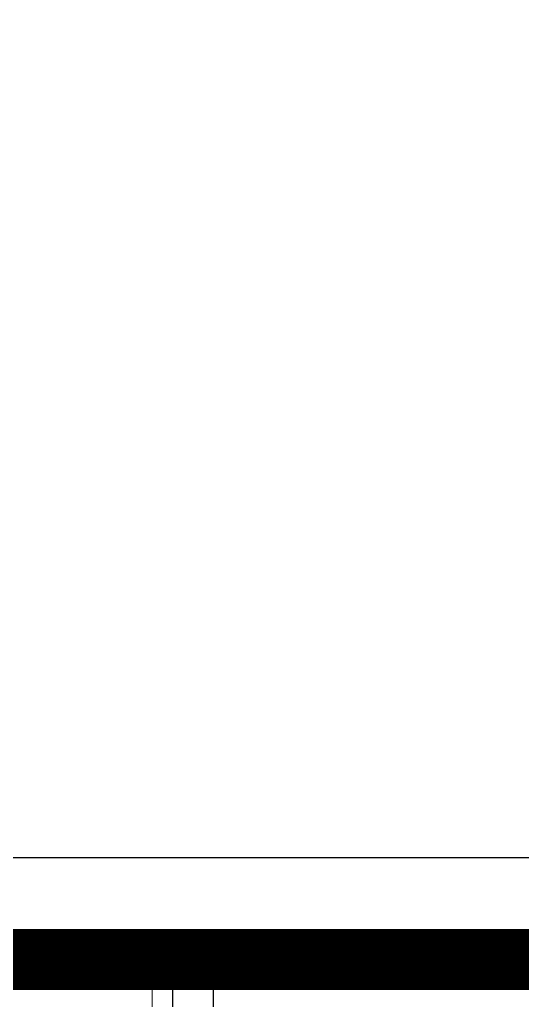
# Model space of a CAD drawing. Header units: millimetres. Extents: x 3546612 to 5615882, y 547008 to 3162891.
# Drawn here: x 5482923 to 5485396, y 2457666 to 2462487 of the extents above; entities that cross this region are included whole.
import ezdxf

# ---------------------------------------------------------------- set-up
doc = ezdxf.new("R2010")
doc.units = ezdxf.units.MM
for name, color, linetype in [('HEB-Angle joint', 1, 'Continuous'), ('HEB-Area(PC Topping)', 3, 'Continuous'), ('XR-평면도$0$A-ELEV-PATT', 9, 'Continuous')]:
    doc.layers.add(name, color=color, linetype=linetype)
for name, color, linetype, lineweight in [('XR-평면도$0$A-CNTL', 9, 'Continuous', 15), ('XR-평면도$0$A-ELEV-LIN2', 9, 'Continuous', 25), ('XR-평면도$0$A-ELEV-LIN3', 9, 'Continuous', 18)]:
    doc.layers.add(name, color=color, linetype=linetype, lineweight=lineweight)

# ---------------------------------------------------------------- blocks, each defined once
blk = doc.blocks.new('XR-평면도$0$중심선(210216)')
at = {"layer": 'XR-평면도$0$A-CNTL', "ltscale": 300}
blk.add_lwpolyline([(-10000, 119000), (186000, 119000)], dxfattribs=at)
blk = doc.blocks.new('XR-평면도$0$스크린+범퍼_기준층 고정식램프(210318)')
at = {"layer": 'XR-평면도$0$A-ELEV-PATT', "ltscale": 0.002}
h = blk.add_hatch(dxfattribs=at)
h.set_pattern_fill('AR-HBONE', color=256, scale=0.1, angle=180, style=0)
h.paths.add_polyline_path([(502, -302), (532, -302), (532, -7000), (502, -7000)])
h.paths.add_polyline_path([(520.7, -6996.8), (521.8, -6997.8), (520.1, -6997.1)], flags=16)
h.paths.add_polyline_path([(520.7, -6995), (521.8, -6995.9), (520.1, -6995.2)], flags=16)
h.paths.add_polyline_path([(520.7, -6993.1), (521.8, -6994.1), (520.1, -6993.4)], flags=16)
h.paths.add_polyline_path([(520.7, -6991.3), (521.8, -6992.3), (520.1, -6991.6)], flags=16)
h.paths.add_polyline_path([(520.7, -6989.5), (521.8, -6990.4), (520.1, -6989.7)], flags=16)
h.paths.add_polyline_path([(520.7, -6987.6), (521.8, -6988.6), (520.1, -6987.9)], flags=16)
h.paths.add_polyline_path([(520.7, -6985.8), (521.8, -6986.8), (520.1, -6986.1)], flags=16)
h.paths.add_polyline_path([(520.7, -6984), (521.8, -6984.9), (520.1, -6984.2)], flags=16)
h.paths.add_polyline_path([(514.5, -6987.9), (514.5, -6986.9), (513.5, -6986.5), (515.1, -6987.7)], flags=16)
h.paths.add_polyline_path([(517.7, -6974.8), (514.5, -6979.6), (514.5, -6983.9), (513.5, -6984.7), (514.5, -6985.5), (514.5, -6986.1), (521.8, -6983.1), (520.3, -6981.9), (516.6, -6983.4), (516.5, -6983.4), (514.5, -6982.3), (517, -6979.8)], flags=16)
h.paths.add_polyline_path([(514.5, -6995.3), (514.5, -6994.3), (513.5, -6993.9), (515.1, -6995.1)], flags=16)
h.paths.add_polyline_path([(514.5, -6989.8), (514.5, -6988.8), (513.5, -6988.4), (515.1, -6989.6)], flags=16)
h.paths.add_polyline_path([(514.5, -6998.9), (514.5, -6997.9), (513.5, -6997.5), (515.1, -6998.7)], flags=16)
h.paths.add_polyline_path([(514.5, -6997.1), (514.5, -6996.1), (513.5, -6995.7), (515.1, -6996.9)], flags=16)
h.paths.add_polyline_path([(520.8, -6999.2), (521.8, -6999.6), (520.8, -6998.8)], flags=16)
h.paths.add_polyline_path([(517.7, -327.2), (520.8, -322.4), (520.8, -319.7), (521.8, -318.9), (520.8, -318.1), (520.8, -317.9), (521.8, -317.1), (520.8, -316.3), (520.8, -316), (521.8, -315.2), (520.7, -314.3), (521.8, -313.4), (520.8, -312.6), (520.8, -312.4), (521.8, -311.6), (520.8, -310.8), (520.8, -310.5), (521.8, -309.7), (520.7, -308.8), (521.8, -307.9), (520.8, -307.1), (520.8, -306.9), (521.8, -306.1), (520.8, -305.3), (520.8, -305), (521.8, -304.2), (520.1, -304.9), (514.5, -302.6), (513.5, -302.6), (514.5, -303.5), (514.5, -303.7), (513.5, -304.5), (514.7, -305.4), (513.5, -306.3), (514.5, -307.1), (514.5, -307.3), (513.5, -308.1), (514.5, -309), (514.5, -309.2), (513.5, -310), (514.7, -310.9), (513.5, -311.8), (514.5, -312.6), (514.5, -312.8), (513.5, -313.6), (514.5, -314.5), (514.5, -314.7), (513.5, -315.5), (514.7, -316.4), (513.5, -317.3), (514.5, -318.1), (514.5, -322.4)], flags=16)
h.paths.add_polyline_path([(516.5, -318.5), (514.5, -317.7), (514.5, -315.9), (521.8, -318.9), (520.3, -320.1), (516.6, -318.5)], flags=0)
h = blk.add_hatch(dxfattribs=at)
h.set_pattern_fill('AR-SAND', color=256, angle=180, style=0)
edge = h.paths.add_edge_path()
edge.add_line((623.7, -7000), (532, -7000))
edge.add_line((532, -7000), (532, -302))
edge.add_line((532, -302), (623.7, -302))
edge.add_arc((623.7, -310.3), 8.33, 0, 90, ccw=False)
edge.add_line((632, -310.3), (632, -6991.7))
edge.add_arc((623.7, -6991.7), 8.33, -90, 0, ccw=False)
at = {"layer": 'XR-평면도$0$A-ELEV-LIN3'}
blk.add_line((500, -7002), (500, -300), dxfattribs=at)
at = {"layer": 'XR-평면도$0$A-ELEV-LIN3', "linetype": 'Continuous'}
blk.add_lwpolyline([(408.8, -619.5), (408.8, -10380.5), (391.3, -10380.5), (391.3, -619.5)], dxfattribs=at)
at = {"layer": 'XR-평면도$0$A-ELEV-PATT'}
for p, q in [((532, -7000), (532, -302)), ((632, -6991.7), (632, -310.3)), ((521.8, -6983.1), (513.5, -6986.5)), ((521.8, -6983.1), (513.5, -6986.5)), ((516.6, -6983.4), (513.5, -6984.7)), ((516.6, -6983.4), (513.5, -6984.7)), ((521.8, -6984.9), (513.5, -6988.4)), ((521.8, -6984.9), (513.5, -6988.4)), ((521.8, -6986.8), (513.5, -6990.2)), ((521.8, -6986.8), (513.5, -6990.2)), ((521.8, -6988.6), (513.5, -6992)), ((521.8, -6988.6), (513.5, -6992)), ((514.5, -6979.6), (514.5, -6983.9)), ((514.5, -6984.7), (514.5, -6985.7)), ((514.5, -6986.5), (514.5, -6987.5)), ((514.5, -6988.4), (514.5, -6989.4)), ((520.8, -6979.6), (520.8, -6983.1)), ((520.8, -6983.9), (520.8, -6984.9)), ((520.8, -6985.7), (520.8, -6986.8)), ((520.8, -6987.6), (520.8, -6988.6)), ((520.8, -6989.4), (520.8, -6990.4)), ((502, -7000), (623.7, -7000)), ((512.4, -7009.5), (512.4, -7005.8)), ((522.9, -7005.8), (512.4, -7005.8)), ((521.8, -6990.4), (513.5, -6993.9)), ((521.8, -6990.4), (513.5, -6993.9)), ((521.8, -6992.3), (513.5, -6995.7)), ((521.8, -6992.3), (513.5, -6995.7)), ((521.8, -6994.1), (513.5, -6997.5)), ((521.8, -6994.1), (513.5, -6997.5)), ((521.8, -6995.9), (513.5, -6999.4)), ((521.8, -6995.9), (513.5, -6999.4)), ((521.8, -6997.8), (513.5, -7001.2)), ((521.8, -6997.8), (513.5, -7001.2)), ((521.8, -7010), (513.6, -7010)), ((514.5, -6990.2), (514.5, -6991.2)), ((514.5, -6992), (514.5, -6993)), ((514.5, -6993.9), (514.5, -6994.9)), ((514.5, -6995.7), (514.5, -6996.7)), ((514.5, -6997.5), (514.5, -6998.5)), ((514.5, -6999.4), (514.5, -7000.4)), ((514.5, -7001.2), (514.5, -7002)), ((515, -7009.5), (515, -7005.8)), ((521.8, -6999.6), (515.9, -7002)), ((520.4, -7009.5), (520.4, -7005.8)), ((520.8, -6991.2), (520.8, -6992.3)), ((520.8, -6993.1), (520.8, -6994.1)), ((520.8, -6994.9), (520.8, -6995.9)), ((520.8, -6996.7), (520.8, -6997.8)), ((520.8, -6998.6), (520.8, -6999.6)), ((520.8, -7000.4), (520.8, -7002)), ((522.9, -7009.5), (522.9, -7005.8))]:
    blk.add_line(p, q, dxfattribs=at)
at = {"layer": 'XR-평면도$0$A-ELEV-PATT', "ltscale": 0.002}
blk.add_lwpolyline([(552, -302), (552, -300), (500, -300), (500, -7002), (552, -7002), (552, -7000), (502, -7000), (502, -302)], close=True, dxfattribs=at)
at = {"layer": 'XR-평면도$0$A-ELEV-PATT'}
for points in [[(532, -7000), (502, -7000), (502, -302), (532, -302)], [(514.5, -6985.1), (513.5, -6984.7), (514.5, -6985.5)], [(514.5, -6986.9), (513.5, -6986.5), (514.5, -6987.3)], [(514.5, -6988.8), (513.5, -6988.4), (514.5, -6989.2)], [(520.8, -6981.7), (516.6, -6983.5), (514.5, -6982.3), (517, -6979.8), (517.7, -6974.8)], [(514.5, -6979.6), (517.7, -6974.8), (520.8, -6979.6)], [(520.8, -6982.7), (521.8, -6983.1), (520.8, -6982.3)], [(520.8, -6982.7), (521.8, -6983.1), (520.8, -6982.3)], [(520.8, -6984.5), (521.8, -6984.9), (520.8, -6984.1)], [(520.8, -6984.5), (521.8, -6984.9), (520.8, -6984.1)], [(520.8, -6986.4), (521.8, -6986.8), (520.8, -6986)], [(520.8, -6986.4), (521.8, -6986.8), (520.8, -6986)], [(520.8, -6988.2), (521.8, -6988.6), (520.8, -6987.8)], [(520.8, -6988.2), (521.8, -6988.6), (520.8, -6987.8)], [(520.8, -6990), (521.8, -6990.4), (520.8, -6989.6)], [(520.8, -6990), (521.8, -6990.4), (520.8, -6989.6)], [(514.5, -6990.6), (513.5, -6990.2), (514.5, -6991)], [(514.5, -6992.4), (513.5, -6992), (514.5, -6992.8)], [(514.5, -6994.3), (513.5, -6993.9), (514.5, -6994.7)], [(514.5, -6996.1), (513.5, -6995.7), (514.5, -6996.5)], [(514.5, -6997.9), (513.5, -6997.5), (514.5, -6998.3)], [(514.5, -6999.8), (513.5, -6999.4), (514.5, -7000.2)], [(514.5, -7001.6), (513.5, -7001.2), (514.5, -7002)], [(515.1, -7002), (520.8, -6999.6), (521.8, -6999.6), (520.8, -7000.4), (517, -7002)], [(520.8, -6991.9), (521.8, -6992.3), (520.8, -6991.5)], [(520.8, -6991.9), (521.8, -6992.3), (520.8, -6991.5)], [(520.8, -6993.7), (521.8, -6994.1), (520.8, -6993.3)], [(520.8, -6993.7), (521.8, -6994.1), (520.8, -6993.3)], [(520.8, -6995.5), (521.8, -6995.9), (520.8, -6995.1)], [(520.8, -6995.5), (521.8, -6995.9), (520.8, -6995.1)], [(520.8, -6997.4), (521.8, -6997.8), (520.8, -6997)], [(520.8, -6997.4), (521.8, -6997.8), (520.8, -6997)], [(520.8, -6999.2), (521.8, -6999.6), (520.8, -6998.8)]]:
    blk.add_lwpolyline(points, dxfattribs=at)
for points in [[(513.5, -6986.5), (514.5, -6985.7), (520.8, -6983.1), (521.8, -6983.1), (520.8, -6983.9), (514.5, -6986.5)], [(513.5, -6984.7), (514.5, -6983.9), (515.6, -6983.4), (516.6, -6983.4), (515.6, -6984.3), (514.5, -6984.7)], [(513.5, -6988.4), (514.5, -6987.5), (520.8, -6984.9), (521.8, -6984.9), (520.8, -6985.7), (514.5, -6988.4)], [(513.5, -6990.2), (514.5, -6989.4), (520.8, -6986.8), (521.8, -6986.8), (520.8, -6987.6), (514.5, -6990.2)], [(513.5, -6992), (514.5, -6991.2), (520.8, -6988.6), (521.8, -6988.6), (520.8, -6989.4), (514.5, -6992)], [(508.7, -7002.8), (526.7, -7002.8), (526.7, -7002), (508.7, -7002)], [(513.4, -7005.8), (522, -7005.8), (526.7, -7002.8), (508.7, -7002.8)], [(513.5, -6993.9), (514.5, -6993), (520.8, -6990.4), (521.8, -6990.4), (520.8, -6991.2), (514.5, -6993.9)], [(513.5, -6995.7), (514.5, -6994.9), (520.8, -6992.3), (521.8, -6992.3), (520.8, -6993.1), (514.5, -6995.7)], [(513.5, -6997.5), (514.5, -6996.7), (520.8, -6994.1), (521.8, -6994.1), (520.8, -6994.9), (514.5, -6997.5)], [(513.5, -6999.4), (514.5, -6998.5), (520.8, -6995.9), (521.8, -6995.9), (520.8, -6996.7), (514.5, -6999.4)], [(513.5, -7001.2), (514.5, -7000.4), (520.8, -6997.8), (521.8, -6997.8), (520.8, -6998.6), (514.5, -7001.2)]]:
    blk.add_lwpolyline(points, close=True, dxfattribs=at)
for centre, radius, start, end in [((513.7, -7008.1), 1.86, 226.9662, 313.0338), ((517.7, -7002.4), 7.61, 249.1195, 290.8805), ((521.7, -7008.1), 1.86, 226.9662, 313.0338), ((623.7, -6991.7), 8.33, 270, 0)]:
    blk.add_arc(centre, radius, start, end, dxfattribs=at)
blk = doc.blocks.new('XR-평면도$0$고정식램프(5F)')
at = {"layer": 'XR-평면도$0$A-ELEV-LIN2'}
blk.add_lwpolyline([(0, 7200), (0, 200), (4450, 200), (4450, 7200)], close=True, dxfattribs=at)
blk.add_lwpolyline([(200, 7200), (200, 200)], dxfattribs=at)

msp = doc.modelspace()

# ---------------------------------------------------------------- linework, layer by layer
at = {"layer": 'HEB-Angle joint', "const_width": 300}
msp.add_lwpolyline([(5427097.8, 2494208), (5499075, 2494208), (5499075, 2457867.6), (5427097.8, 2457867.6)], close=True, dxfattribs=at)
at = {"layer": 'HEB-Area(PC Topping)'}
msp.add_lwpolyline([(5370975.1, 2535967.6), (5494175.1, 2535967.6), (5494175.1, 2525067.6), (5499175.1, 2525067.6), (5499175.1, 2463667.6), (5488125.1, 2463667.6), (5488125.1, 2459167.6), (5487025.1, 2459167.6), (5487025.1, 2458367.6), (5461075.1, 2458367.6), (5461075.1, 2461367.6), (5459075.1, 2461367.6), (5459075.1, 2458367.6), (5443025.1, 2458367.6), (5443025.1, 2457867.6), (5433125.1, 2457867.6), (5433125.1, 2458367.6), (5406075.1, 2458367.6)], dxfattribs=at)
at = {"layer": 'XR-평면도$0$A-ELEV-LIN2'}
msp.add_line((5477075, 2457867.6), (5487075, 2457867.6), dxfattribs=at)
msp.add_line((5477075, 2457867.6), (5487075, 2457867.6), dxfattribs=at)
msp.add_line((5477075, 2457867.6), (5487075, 2457867.6), dxfattribs=at)
at = {"layer": 'XR-평면도$0$A-ELEV-LIN3'}
for points in [[(5433125, 2445467.6), (5443025, 2445467.6), (5443025, 2444867.6), (5444125, 2444867.6), (5444125, 2446367.6), (5443025, 2446367.6), (5443025, 2457867.6), (5483675, 2457867.6), (5483675, 2450867.6), (5488125, 2450867.6), (5488125, 2446367.6), (5487025, 2446367.6), (5487025, 2444867.6), (5488125, 2444867.6), (5488125, 2445467.6), (5498175, 2445467.6), (5498175, 2444867.6), (5498475, 2444867.6), (5498475, 2430167.6)], [(5433125, 2445467.6), (5443025, 2445467.6), (5443025, 2444867.6), (5444125, 2444867.6), (5444125, 2446367.6), (5443025, 2446367.6), (5443025, 2457867.6), (5483675, 2457867.6), (5483675, 2450867.6), (5488125, 2450867.6), (5488125, 2446367.6), (5487025, 2446367.6), (5487025, 2444867.6), (5488125, 2444867.6), (5488125, 2445467.6), (5498175, 2445467.6), (5498175, 2444867.6), (5498475.1, 2444867.6), (5498475.1, 2430167.6)], [(5433125, 2445467.6), (5443025, 2445467.6), (5443025, 2444867.6), (5444125, 2444867.6), (5444125, 2446367.6), (5443025, 2446367.6), (5443025, 2457867.6), (5483675, 2457867.6), (5483675, 2450867.6), (5488125, 2450867.6), (5488125, 2446367.6), (5487025, 2446367.6), (5487025, 2444867.6), (5488125, 2444867.6), (5488125, 2445467.6), (5498175, 2445467.6), (5498175, 2444867.6), (5498475.1, 2444867.6), (5498475.1, 2430167.6)], [(5431925, 2444767.6), (5433225, 2444767.6), (5433225, 2445367.6), (5442925, 2445367.6), (5442925, 2444767.6), (5444225, 2444767.6), (5444225, 2446467.6), (5443125, 2446467.6), (5443125, 2457767.6), (5483575, 2457767.6), (5483575, 2450767.6), (5488025, 2450767.6), (5488025, 2446467.6), (5486925, 2446467.6), (5486925, 2444767.6), (5488225, 2444767.6), (5488225, 2445367.6), (5498075, 2445367.6), (5498075, 2444767.6), (5498375, 2444767.6), (5498375, 2430267.6)], [(5431925, 2444767.6), (5433225, 2444767.6), (5433225, 2445367.6), (5442925, 2445367.6), (5442925, 2444767.6), (5444225, 2444767.6), (5444225, 2446467.6), (5443125, 2446467.6), (5443125, 2457767.6), (5483575, 2457767.6), (5483575, 2450767.6), (5488025, 2450767.6), (5488025, 2446467.6), (5486925, 2446467.6), (5486925, 2444767.6), (5488225, 2444767.6), (5488225, 2445367.6), (5498075, 2445367.6), (5498075, 2444767.6), (5498375.1, 2444767.6), (5498375.1, 2430267.6)], [(5431925, 2444767.6), (5433225, 2444767.6), (5433225, 2445367.6), (5442925, 2445367.6), (5442925, 2444767.6), (5444225, 2444767.6), (5444225, 2446467.6), (5443125, 2446467.6), (5443125, 2457767.6), (5483575, 2457767.6), (5483575, 2450767.6), (5488025, 2450767.6), (5488025, 2446467.6), (5486925, 2446467.6), (5486925, 2444767.6), (5488225, 2444767.6), (5488225, 2445367.6), (5498075, 2445367.6), (5498075, 2444767.6), (5498375.1, 2444767.6), (5498375.1, 2430267.6)]]:
    msp.add_lwpolyline(points, dxfattribs=at)

# ---------------------------------------------------------------- block references
at = {"xscale": -1, "rotation": 90}
msp.add_blockref('XR-평면도$0$스크린+범퍼_기준층 고정식램프(210318)', (5476575, 2458367.6), dxfattribs=at)
msp.add_blockref('XR-평면도$0$스크린+범퍼_기준층 고정식램프(210318)', (5476575, 2458367.6), dxfattribs=at)
msp.add_blockref('XR-평면도$0$스크린+범퍼_기준층 고정식램프(210318)', (5476575, 2458367.6), dxfattribs=at)
msp.add_blockref('XR-평면도$0$고정식램프(5F)', (5483675, 2450667.6))
msp.add_blockref('XR-평면도$0$고정식램프(5F)', (5483675, 2450667.6))
msp.add_blockref('XR-평면도$0$고정식램프(5F)', (5483675, 2450667.6))
at = {"layer": 'XR-평면도$0$A-CNTL'}
msp.add_blockref('XR-평면도$0$중심선(210216)', (5322575, 2339367.6), dxfattribs=at)

doc.saveas('drawing.dxf')
